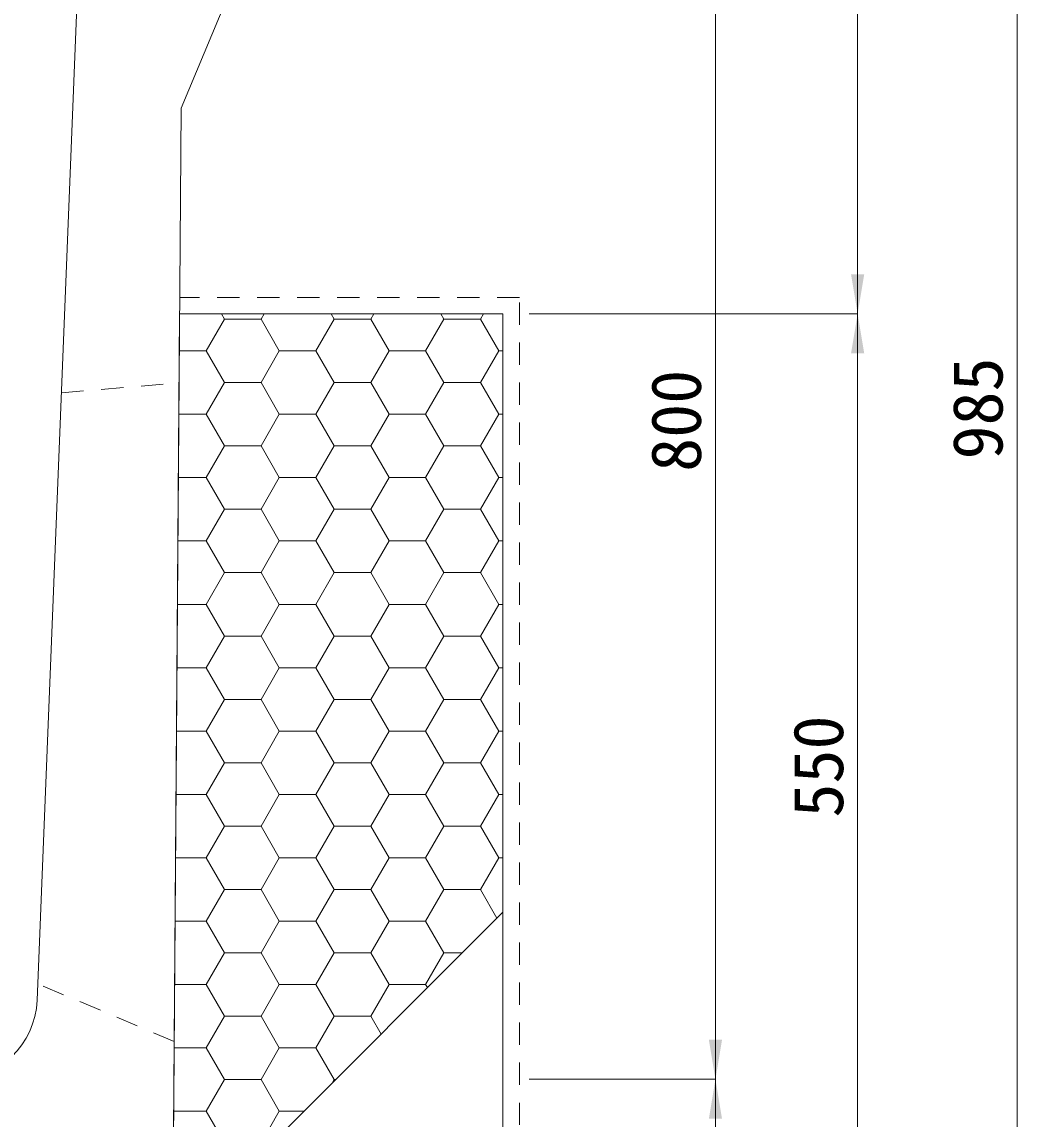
# Model space of a CAD drawing. Units: millimetres at full size. Extents: x 190759 to 276146, y -52712 to -16236.
# Drawn here: x 214766 to 215371, y -22155 to -21489 of the extents above; entities that cross this region are included whole.
import ezdxf
from ezdxf.enums import TextEntityAlignment as Align

# ---------------------------------------------------------------- set-up
doc = ezdxf.new("R2010")
doc.units = ezdxf.units.MM
doc.header["$LTSCALE"] = 18
doc.linetypes.add('USER1', pattern=[1.35, 0.75, -0.6])
for name, color, linetype, lineweight in [('寸法線', 7, 'Continuous', 9), ('本体', 2, 'Continuous', 13), ('補助線', 8, 'Continuous', 13), ('ﾊｯﾁﾝｸﾞ', 7, 'Continuous', 5)]:
    doc.layers.add(name, color=color, linetype=linetype, lineweight=lineweight)
doc.styles.add('ＭＳ ゴシック', font='')
doc.styles.get('ＭＳ ゴシック').set_extended_font_data('MS Gothic')

# ---------------------------------------------------------------- blocks, each defined once
blk = doc.blocks.new('filled_arrow')
at = {"color": 0, "linetype": 'Continuous', "lineweight": -2}
blk.add_solid([(7.5, 1.25), (0, 0), (7.5, -1.25)], dxfattribs=at)

msp = doc.modelspace()

# ---------------------------------------------------------------- linework, layer by layer
at = {"layer": '寸法線'}
for p, q in [((215273.68, -21666.31), (215273.68, -21231.27)), ((215370.54, -22216.27), (215370.54, -21231.27)), ((215187.28, -22131.27), (215187.28, -21331.27)), ((215074.2, -21666.31), (215273.68, -21666.31)), ((215074.2, -21666.31), (215273.68, -21666.31)), ((215273.68, -22216.27), (215273.68, -21666.31)), ((215074.2, -22131.27), (215187.28, -22131.27)), ((215074.2, -22131.27), (215187.28, -22131.27)), ((215187.28, -22216.27), (215187.28, -22131.27))]:
    msp.add_line(p, q, dxfattribs=at)
at = {"layer": '本体'}
for p, q in [((214775.12, -22083.27), (214805.2, -21331.27)), ((214937.7, -21361.27), (214862.7, -21541.27)), ((214857.75, -22191.23), (214862.7, -21541.27))]:
    msp.add_line(p, q, dxfattribs=at)
at = {"layer": '本体', "linetype": 'USER1', "lineweight": 9}
for p, q in [((214789.88, -21714.27), (214861.43, -21708.27)), ((214858.38, -22108.27), (214775.52, -22073.27))]:
    msp.add_line(p, q, dxfattribs=at)
at = {"layer": '本体'}
msp.add_arc((214725.16, -22081.27), 50, 270, 357.70932, dxfattribs=at)
at = {"layer": '補助線'}
msp.add_line((215058.2, -22029.66), (214671.6, -22416.27), dxfattribs=at)
msp.add_lwpolyline([(214448.66, -21666.31), (214452.66, -22191.22), (214477.7, -22216.27), (214832.7, -22216.27), (214857.75, -22191.23), (214861.75, -21666.31), (215058.2, -21666.31), (215058.2, -22416.27), (214252.21, -22416.27), (214252.21, -21666.31)], close=True, dxfattribs=at)
at = {"layer": 'ﾊｯﾁﾝｸﾞ'}
for p, q in [((214877.84, -21688.78), (214888.95, -21669.53)), ((214888.95, -21669.53), (214887.09, -21666.31)), ((214888.95, -21669.53), (214911.18, -21669.53)), ((214911.18, -21669.53), (214913.03, -21666.31)), ((214922.29, -21688.78), (214911.18, -21669.53)), ((214944.51, -21688.78), (214955.63, -21669.53)), ((214955.63, -21669.53), (214953.77, -21666.31)), ((214955.63, -21669.53), (214977.85, -21669.53)), ((214977.85, -21669.53), (214979.71, -21666.31)), ((214988.96, -21688.78), (214977.85, -21669.53)), ((215011.19, -21688.78), (215022.3, -21669.53)), ((215022.3, -21669.53), (215020.44, -21666.31)), ((215022.3, -21669.53), (215044.53, -21669.53)), ((215044.53, -21669.53), (215046.38, -21666.31)), ((215055.64, -21688.78), (215044.53, -21669.53)), ((214861.58, -21688.78), (214877.84, -21688.78)), ((214888.95, -21708.03), (214877.84, -21688.78)), ((214911.18, -21708.03), (214922.29, -21688.78)), ((214922.29, -21688.78), (214944.51, -21688.78)), ((214955.63, -21708.03), (214944.51, -21688.78)), ((214977.85, -21708.03), (214988.96, -21688.78)), ((214988.96, -21688.78), (215011.19, -21688.78)), ((215022.3, -21708.03), (215011.19, -21688.78)), ((215044.53, -21708.03), (215055.64, -21688.78)), ((215055.64, -21688.78), (215058.2, -21688.78)), ((214877.84, -21727.28), (214888.95, -21708.03)), ((214888.95, -21708.03), (214911.18, -21708.03)), ((214922.29, -21727.28), (214911.18, -21708.03)), ((214944.51, -21727.28), (214955.63, -21708.03)), ((214955.63, -21708.03), (214977.85, -21708.03)), ((214988.96, -21727.28), (214977.85, -21708.03)), ((215011.19, -21727.28), (215022.3, -21708.03)), ((215022.3, -21708.03), (215044.53, -21708.03)), ((215055.64, -21727.28), (215044.53, -21708.03)), ((214861.29, -21727.28), (214877.84, -21727.28)), ((214888.95, -21746.52), (214877.84, -21727.28)), ((214911.18, -21746.52), (214922.29, -21727.28)), ((214922.29, -21727.28), (214944.51, -21727.28)), ((214955.63, -21746.52), (214944.51, -21727.28)), ((214977.85, -21746.52), (214988.96, -21727.28)), ((214988.96, -21727.28), (215011.19, -21727.28)), ((215022.3, -21746.52), (215011.19, -21727.28)), ((215044.53, -21746.52), (215055.64, -21727.28)), ((215055.64, -21727.28), (215058.2, -21727.28)), ((214877.84, -21765.77), (214888.95, -21746.52)), ((214888.95, -21746.52), (214911.18, -21746.52)), ((214922.29, -21765.77), (214911.18, -21746.52)), ((214944.51, -21765.77), (214955.63, -21746.52)), ((214955.63, -21746.52), (214977.85, -21746.52)), ((214988.96, -21765.77), (214977.85, -21746.52)), ((215011.19, -21765.77), (215022.3, -21746.52)), ((215022.3, -21746.52), (215044.53, -21746.52)), ((215055.64, -21765.77), (215044.53, -21746.52)), ((214860.99, -21765.77), (214877.84, -21765.77)), ((214888.95, -21785.02), (214877.84, -21765.77)), ((214911.18, -21785.02), (214922.29, -21765.77)), ((214922.29, -21765.77), (214944.51, -21765.77)), ((214955.63, -21785.02), (214944.51, -21765.77)), ((214977.85, -21785.02), (214988.96, -21765.77)), ((214988.96, -21765.77), (215011.19, -21765.77)), ((215022.3, -21785.02), (215011.19, -21765.77)), ((215044.53, -21785.02), (215055.64, -21765.77)), ((215055.64, -21765.77), (215058.2, -21765.77)), ((214877.84, -21804.27), (214888.95, -21785.02)), ((214888.95, -21785.02), (214911.18, -21785.02)), ((214922.29, -21804.27), (214911.18, -21785.02)), ((214944.51, -21804.27), (214955.63, -21785.02)), ((214955.63, -21785.02), (214977.85, -21785.02)), ((214988.96, -21804.27), (214977.85, -21785.02)), ((215011.19, -21804.27), (215022.3, -21785.02)), ((215022.3, -21785.02), (215044.53, -21785.02)), ((215055.64, -21804.27), (215044.53, -21785.02)), ((214860.7, -21804.27), (214877.84, -21804.27)), ((214888.95, -21823.51), (214877.84, -21804.27)), ((214911.18, -21823.51), (214922.29, -21804.27)), ((214922.29, -21804.27), (214944.51, -21804.27)), ((214955.63, -21823.51), (214944.51, -21804.27)), ((214977.85, -21823.51), (214988.96, -21804.27)), ((214988.96, -21804.27), (215011.19, -21804.27)), ((215022.3, -21823.51), (215011.19, -21804.27)), ((215044.53, -21823.51), (215055.64, -21804.27)), ((215055.64, -21804.27), (215058.2, -21804.27)), ((214877.84, -21842.76), (214888.95, -21823.51)), ((214888.95, -21823.51), (214911.18, -21823.51)), ((214922.29, -21842.76), (214911.18, -21823.51)), ((214944.51, -21842.76), (214955.63, -21823.51)), ((214955.63, -21823.51), (214977.85, -21823.51)), ((214988.96, -21842.76), (214977.85, -21823.51)), ((215011.19, -21842.76), (215022.3, -21823.51)), ((215022.3, -21823.51), (215044.53, -21823.51)), ((215055.64, -21842.76), (215044.53, -21823.51)), ((214860.4, -21842.76), (214877.84, -21842.76)), ((214888.95, -21862.01), (214877.84, -21842.76)), ((214911.18, -21862.01), (214922.29, -21842.76)), ((214922.29, -21842.76), (214944.51, -21842.76)), ((214955.63, -21862.01), (214944.51, -21842.76)), ((214977.85, -21862.01), (214988.96, -21842.76)), ((214988.96, -21842.76), (215011.19, -21842.76)), ((215022.3, -21862.01), (215011.19, -21842.76)), ((215044.53, -21862.01), (215055.64, -21842.76)), ((215055.64, -21842.76), (215058.2, -21842.76)), ((214877.84, -21881.26), (214888.95, -21862.01)), ((214888.95, -21862.01), (214911.18, -21862.01)), ((214922.29, -21881.26), (214911.18, -21862.01)), ((214944.51, -21881.26), (214955.63, -21862.01)), ((214955.63, -21862.01), (214977.85, -21862.01)), ((214988.96, -21881.26), (214977.85, -21862.01)), ((215011.19, -21881.26), (215022.3, -21862.01)), ((215022.3, -21862.01), (215044.53, -21862.01)), ((215055.64, -21881.26), (215044.53, -21862.01)), ((214860.11, -21881.26), (214877.84, -21881.26)), ((214888.95, -21900.5), (214877.84, -21881.26)), ((214911.18, -21900.5), (214922.29, -21881.26)), ((214922.29, -21881.26), (214944.51, -21881.26)), ((214955.63, -21900.5), (214944.51, -21881.26)), ((214977.85, -21900.5), (214988.96, -21881.26)), ((214988.96, -21881.26), (215011.19, -21881.26)), ((215022.3, -21900.5), (215011.19, -21881.26)), ((215044.53, -21900.5), (215055.64, -21881.26)), ((215055.64, -21881.26), (215058.2, -21881.26)), ((214877.84, -21919.75), (214888.95, -21900.5)), ((214888.95, -21900.5), (214911.18, -21900.5)), ((214922.29, -21919.75), (214911.18, -21900.5)), ((214944.51, -21919.75), (214955.63, -21900.5)), ((214955.63, -21900.5), (214977.85, -21900.5)), ((214988.96, -21919.75), (214977.85, -21900.5)), ((215011.19, -21919.75), (215022.3, -21900.5)), ((215022.3, -21900.5), (215044.53, -21900.5)), ((215055.64, -21919.75), (215044.53, -21900.5)), ((214859.82, -21919.75), (214877.84, -21919.75)), ((214888.95, -21939), (214877.84, -21919.75)), ((214911.18, -21939), (214922.29, -21919.75)), ((214922.29, -21919.75), (214944.51, -21919.75)), ((214955.63, -21939), (214944.51, -21919.75)), ((214977.85, -21939), (214988.96, -21919.75)), ((214988.96, -21919.75), (215011.19, -21919.75)), ((215022.3, -21939), (215011.19, -21919.75)), ((215044.53, -21939), (215055.64, -21919.75)), ((215055.64, -21919.75), (215058.2, -21919.75)), ((214877.84, -21958.25), (214888.95, -21939)), ((214888.95, -21939), (214911.18, -21939)), ((214922.29, -21958.25), (214911.18, -21939)), ((214944.51, -21958.25), (214955.63, -21939)), ((214955.63, -21939), (214977.85, -21939)), ((214988.96, -21958.25), (214977.85, -21939)), ((215011.19, -21958.25), (215022.3, -21939)), ((215022.3, -21939), (215044.53, -21939)), ((215055.64, -21958.25), (215044.53, -21939)), ((214859.52, -21958.25), (214877.84, -21958.25)), ((214888.95, -21977.49), (214877.84, -21958.25)), ((214911.18, -21977.49), (214922.29, -21958.25)), ((214922.29, -21958.25), (214944.51, -21958.25)), ((214955.63, -21977.49), (214944.51, -21958.25)), ((214977.85, -21977.49), (214988.96, -21958.25)), ((214988.96, -21958.25), (215011.19, -21958.25)), ((215022.3, -21977.49), (215011.19, -21958.25)), ((215044.53, -21977.49), (215055.64, -21958.25)), ((215055.64, -21958.25), (215058.2, -21958.25)), ((214877.84, -21996.74), (214888.95, -21977.49)), ((214888.95, -21977.49), (214911.18, -21977.49)), ((214922.29, -21996.74), (214911.18, -21977.49)), ((214944.51, -21996.74), (214955.63, -21977.49)), ((214955.63, -21977.49), (214977.85, -21977.49)), ((214988.96, -21996.74), (214977.85, -21977.49)), ((215011.19, -21996.74), (215022.3, -21977.49)), ((215022.3, -21977.49), (215044.53, -21977.49)), ((215055.64, -21996.74), (215044.53, -21977.49)), ((214859.23, -21996.74), (214877.84, -21996.74)), ((214888.95, -22015.99), (214877.84, -21996.74)), ((214911.18, -22015.99), (214922.29, -21996.74)), ((214922.29, -21996.74), (214944.51, -21996.74)), ((214955.63, -22015.99), (214944.51, -21996.74)), ((214977.85, -22015.99), (214988.96, -21996.74)), ((214988.96, -21996.74), (215011.19, -21996.74)), ((215022.3, -22015.99), (215011.19, -21996.74)), ((215044.53, -22015.99), (215055.64, -21996.74)), ((215055.64, -21996.74), (215058.2, -21996.74)), ((214877.84, -22035.24), (214888.95, -22015.99)), ((214888.95, -22015.99), (214911.18, -22015.99)), ((214922.29, -22035.24), (214911.18, -22015.99)), ((214944.51, -22035.24), (214955.63, -22015.99)), ((214955.63, -22015.99), (214977.85, -22015.99)), ((214988.96, -22035.24), (214977.85, -22015.99)), ((215011.19, -22035.24), (215022.3, -22015.99)), ((215022.3, -22015.99), (215044.53, -22015.99)), ((215054.54, -22033.33), (215044.53, -22015.99)), ((214858.94, -22035.24), (214877.84, -22035.24)), ((214888.95, -22054.48), (214877.84, -22035.24)), ((214911.18, -22054.48), (214922.29, -22035.24)), ((214922.29, -22035.24), (214944.51, -22035.24)), ((214955.63, -22054.48), (214944.51, -22035.24)), ((214977.85, -22054.48), (214988.96, -22035.24)), ((214988.96, -22035.24), (215011.19, -22035.24)), ((215022.3, -22054.48), (215011.19, -22035.24)), ((214877.84, -22073.73), (214888.95, -22054.48)), ((214888.95, -22054.48), (214911.18, -22054.48)), ((214922.29, -22073.73), (214911.18, -22054.48)), ((214944.51, -22073.73), (214955.63, -22054.48)), ((214955.63, -22054.48), (214977.85, -22054.48)), ((214988.96, -22073.73), (214977.85, -22054.48)), ((215011.19, -22073.73), (215022.3, -22054.48)), ((215022.3, -22054.48), (215033.39, -22054.48)), ((214858.64, -22073.73), (214877.84, -22073.73)), ((214888.95, -22092.98), (214877.84, -22073.73)), ((214911.18, -22092.98), (214922.29, -22073.73)), ((214922.29, -22073.73), (214944.51, -22073.73)), ((214955.63, -22092.98), (214944.51, -22073.73)), ((214977.85, -22092.98), (214988.96, -22073.73)), ((214988.96, -22073.73), (215011.19, -22073.73)), ((215012.27, -22075.6), (215011.19, -22073.73)), ((214877.84, -22112.22), (214888.95, -22092.98)), ((214888.95, -22092.98), (214911.18, -22092.98)), ((214922.29, -22112.23), (214911.18, -22092.98)), ((214944.51, -22112.22), (214955.63, -22092.98)), ((214955.63, -22092.98), (214977.85, -22092.98)), ((214984.09, -22103.78), (214977.85, -22092.98)), ((214858.35, -22112.22), (214877.84, -22112.22)), ((214888.95, -22131.47), (214877.84, -22112.23)), ((214911.18, -22131.47), (214922.29, -22112.22)), ((214922.29, -22112.22), (214944.51, -22112.22)), ((214955.63, -22131.47), (214944.51, -22112.23)), ((214877.84, -22150.72), (214888.95, -22131.47)), ((214888.95, -22131.47), (214911.18, -22131.47)), ((214922.29, -22150.72), (214911.18, -22131.47)), ((214954.57, -22133.29), (214955.63, -22131.47)), ((214955.63, -22131.47), (214956.4, -22131.47)), ((214858.06, -22150.72), (214877.84, -22150.72)), ((214888.95, -22169.97), (214877.84, -22150.72)), ((214911.18, -22169.97), (214922.29, -22150.72)), ((214922.29, -22150.72), (214937.15, -22150.72))]:
    msp.add_line(p, q, dxfattribs=at)
at = {"layer": 'ﾊｯﾁﾝｸﾞ', "linetype": 'USER1', "lineweight": 9}
msp.add_lwpolyline([(214448.58, -21656.31), (214242.21, -21656.31), (214242.21, -22426.27), (215068.2, -22426.27), (215068.2, -21656.31), (214861.83, -21656.31)], dxfattribs=at)
at = {"layer": 'ﾊｯﾁﾝｸﾞ', "lineweight": 20}
msp.add_lwpolyline([(214448.66, -21666.31), (214252.21, -21666.31), (214252.21, -22416.27), (215058.2, -22416.27), (215058.2, -21666.31), (214861.75, -21666.31)], dxfattribs=at)

# ---------------------------------------------------------------- block references
at = {"layer": '寸法線', "xscale": 3.2, "yscale": 3.2}
for p, rotation in [((215273.68, -21666.31), 90), ((215273.68, -21666.31), 270), ((215187.28, -22131.27), 90), ((215187.28, -22131.27), 270)]:
    msp.add_blockref('filled_arrow', p, dxfattribs=dict(at, rotation=rotation))

# ---------------------------------------------------------------- texts
at = {"layer": '寸法線', "style": 'ＭＳ ゴシック'}
for s, p in [('985', (215346.54, -21723.77)), ('800', (215163.28, -21731.27)), ('550', (215249.68, -21941.29))]:
    msp.add_text(s, height=30.38, rotation=90, dxfattribs=at).set_placement(p, align=Align.MIDDLE_CENTER)

doc.saveas('drawing.dxf')
